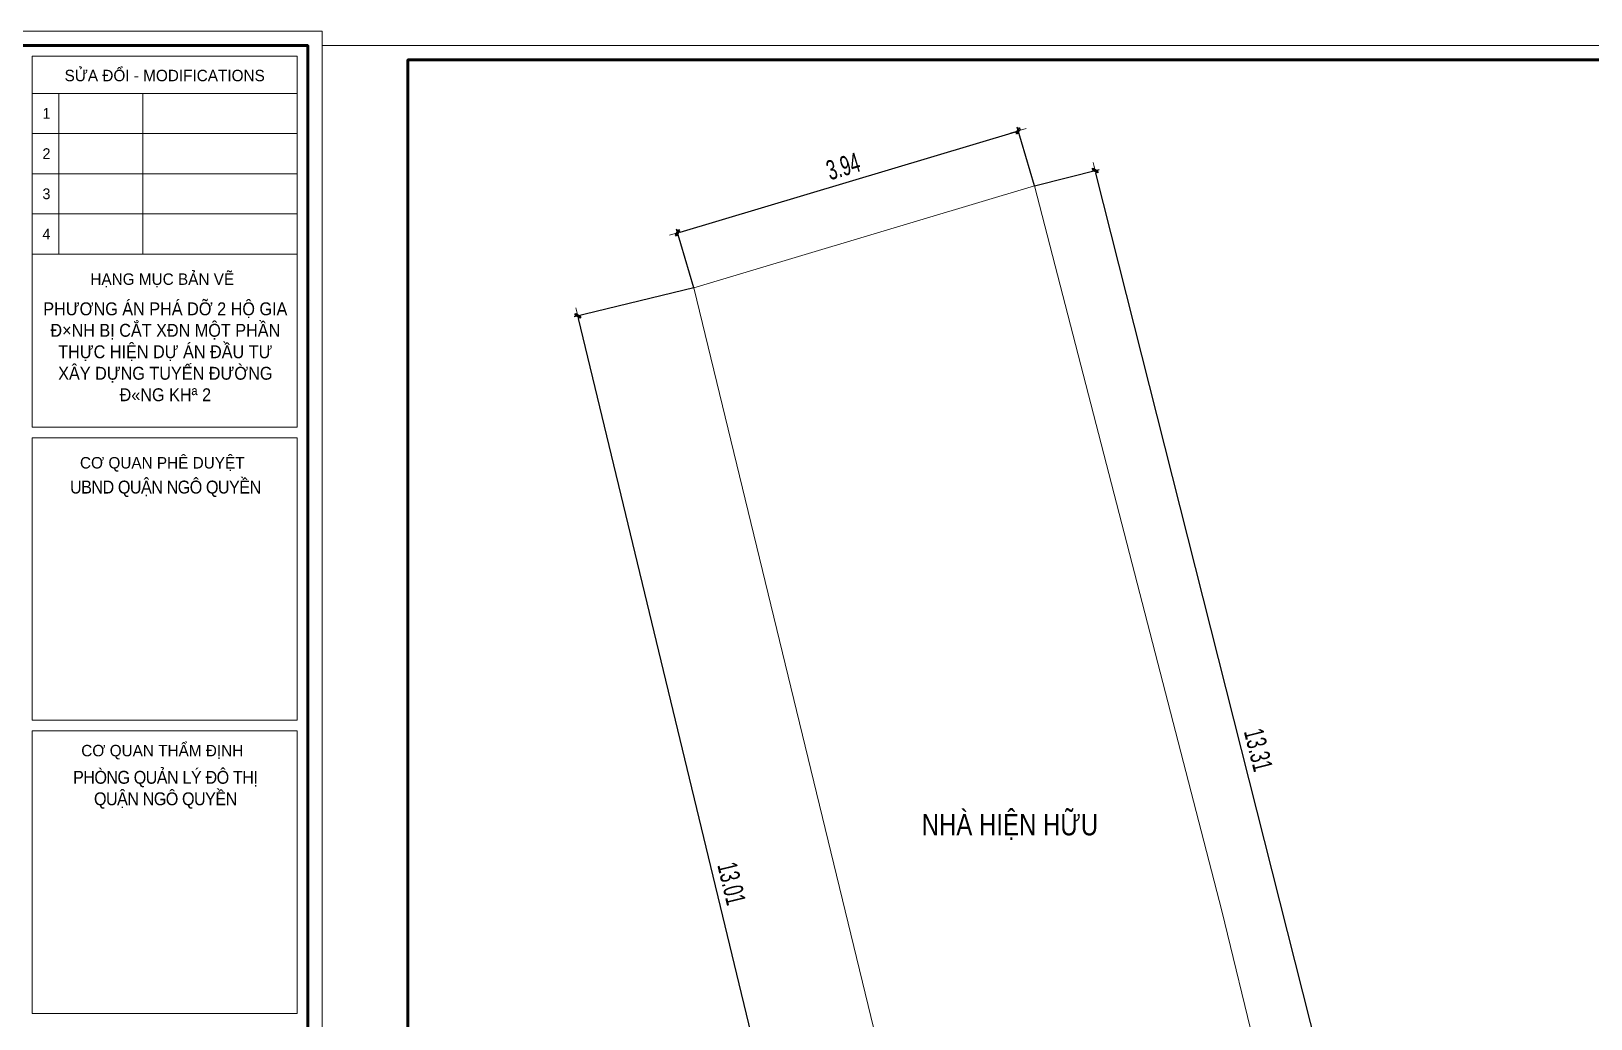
# Model space of a CAD drawing. Header units: millimetres. Extents: x 480521 to 6014615, y -961280 to 187869.
# Drawn here: x 731927 to 749189, y -44574 to -33649 of the extents above; entities that cross this region are included whole.
import ezdxf
from ezdxf.enums import TextEntityAlignment as Align

# ---------------------------------------------------------------- set-up
doc = ezdxf.new("R2010")
doc.units = ezdxf.units.MM
doc.header["$LTSCALE"] = 600
doc.header["$MEASUREMENT"] = 0
doc.layers.get('0').update_dxf_attribs({"lineweight": 0})
doc.layers.get('Defpoints').update_dxf_attribs({"lineweight": 0})
for name, color, linetype, lineweight in [('08. Net Text', 3, 'Continuous', 13), ('dim', 144, 'Continuous', 13), ('Khungten_LCDI', 7, 'Continuous', 25), ('LC Dim', 8, 'Continuous', 18), ('LC Net thay', 7, 'Continuous', 25), ('LC Text1', 3, 'Continuous', 20), ('LC Text2', 7, 'Continuous', 25), ('Level 25', 7, 'Continuous', 0)]:
    doc.layers.add(name, color=color, linetype=linetype, lineweight=lineweight)
doc.styles.add('HOATBIF', font='hoatbif.shx', dxfattribs={"width": 0.65})
doc.styles.add('Khungten', font='VHAVAN.TTF', dxfattribs={"width": 0.9, "height": 5000})
doc.styles.add('LC 1', font='VHAVANB.TTF')
doc.styles.add('T2', font='VHARIAL.TTF', dxfattribs={"width": 0.8})
doc.styles.add('Text Khung Ten', font='VHAVAN.TTF')
doc.styles.add('Title', font='VHBLACK.TTF')
doc.dimstyles.new('1-100 (1-60)', dxfattribs={"dimscale": 79, "dimtxt": 2.5, "dimasz": 0.35, "dimexe": 0.5, "dimexo": 0, "dimgap": 0.8, "dimtad": 1, "dimdec": 0, "dimzin": 0, "dimdsep": 46, "dimtxsty": 'HOATBIF', "dimblk1": 'DOT', "dimblk2": 'DOT', "dimsah": 1, "dimcen": -1, "dimdle": 1, "dimclrd": 256, "dimclre": 256, "dimclrt": 4, "dimadec": 3, "dimazin": 2, "dimtfac": 0.333333, "dimtdec": 0, "dimtix": 1, "dimtmove": 2, "dimatfit": 3, "dimldrblk": 'DOT', "dimfxl": 1, "dimtvp": 0.833333, "dimtolj": 1, "dimtzin": 0, "dimarcsym": 0})

# ---------------------------------------------------------------- blocks, each defined once
blk = doc.blocks.new('DOT')
at = {"layer": 'dim'}
for p, q in [((-3, 0), (3, 0)), ((-1, -1), (1, 1))]:
    blk.add_line(p, q, dxfattribs=at)
blk.add_lwpolyline([(0.5, 1), (-1, -0.5), (-0.5, -1), (1, 0.5)], close=True, dxfattribs=at)
blk = doc.blocks.new('*D283')
at = {"layer": 'Defpoints', "color": 0, "transparency": 16777216}
for p in [(739262, -36488), (737978, -36798), (742317, -49131)]:
    blk.add_point(p, dxfattribs=at)
at = {"layer": 'LC Dim', "lineweight": -2, "transparency": 16777216}
for p, q in [((739262, -36488), (737935, -36808)), ((741026, -49411), (737985, -36828)), ((742317, -49131), (740991, -49451))]:
    blk.add_line(p, q, dxfattribs=at)
at = {"layer": 'LC Dim', "lineweight": -2, "transparency": 16777216, "xscale": 30.45, "yscale": 30.45, "zscale": 30.45}
for p, rotation in [((737978, -36798), 103.5856082143222), ((741033, -49441), 283.5856082143222)]:
    blk.add_blockref('DOT', p, dxfattribs=dict(at, rotation=rotation))
at = {"layer": 'LC Dim', "color": 4, "transparency": 16777216, "insert": (739679, -43078), "char_height": 217.5, "attachment_point": 5, "rotation": 283.5856, "style": 'HOATBIF'}
blk.add_mtext('\\A1;13.01', dxfattribs=at)
blk = doc.blocks.new('_Dot')
at = {"color": 0, "linetype": 'ByBlock', "lineweight": -2}
blk.add_line((-0.5, 0), (-1, 0), dxfattribs=at)
at = {"color": 0, "linetype": 'ByBlock', "const_width": 0.5}
blk.add_lwpolyline([(-0.25, 0, 1), (0.25, 0, 1)], format="xyb", close=True, dxfattribs=at)
blk = doc.blocks.new('*D284')
at = {"layer": 'Defpoints', "color": 0, "transparency": 16777216}
for p in [(743703, -35190), (743032, -35359), (746297, -48267)]:
    blk.add_point(p, dxfattribs=at)
at = {"layer": 'LC Dim', "lineweight": -2, "transparency": 16777216}
for p, q in [((743032, -35359), (743746, -35179)), ((746961, -48067), (743711, -35219)), ((746297, -48267), (747011, -48086))]:
    blk.add_line(p, q, dxfattribs=at)
at = {"layer": 'LC Dim', "lineweight": -2, "transparency": 16777216, "xscale": 30.45, "yscale": 30.45, "zscale": 30.45}
for p, rotation in [((743703, -35190), 104.1963686628889), ((746969, -48097), 284.1963686628889)]:
    blk.add_blockref('DOT', p, dxfattribs=dict(at, rotation=rotation))
at = {"layer": 'LC Dim', "color": 4, "transparency": 16777216, "insert": (745509, -41599), "char_height": 217.5, "attachment_point": 5, "rotation": 284.1964, "style": 'HOATBIF'}
blk.add_mtext('\\A1;13.31', dxfattribs=at)
blk = doc.blocks.new('lcdi fix')
at = {"layer": 'Defpoints', "lineweight": 0}
blk.add_lwpolyline([(-1200, -14850), (-1200, 14850), (40800, 14850), (40800, -14850)], close=True, dxfattribs=at)
at = {"layer": 'Khungten_LCDI', "color": 5, "lineweight": 25}
blk.add_line((40600, -14650), (40600, 14650), dxfattribs=at)
at = {"layer": 'Khungten_LCDI', "color": 9, "lineweight": 15}
for p, q in [((36750, 13981), (40450, 13981)), ((37123, 13981), (37123, 11735)), ((38293, 13981), (38293, 11735)), ((36750, 13420), (40450, 13420)), ((36750, 12858), (40450, 12858)), ((36750, 12297), (40450, 12297)), ((36750, 11735), (40450, 11735))]:
    blk.add_line(p, q, dxfattribs=at)
at = {"layer": 'Khungten_LCDI', "color": 5, "lineweight": 60}
blk.add_lwpolyline([(0, -14650), (0, 14650), (40600, 14650), (40600, -14650)], close=True, dxfattribs=at)
at = {"layer": 'Khungten_LCDI', "color": 9, "lineweight": 15}
for points in [[(36750, 9321), (40450, 9321), (40450, 14500), (36750, 14500)], [(36750, 5226), (40450, 5226), (40450, 9171), (36750, 9171)], [(36750, 1131), (40450, 1131), (40450, 5076), (36750, 5076)]]:
    blk.add_lwpolyline(points, close=True, dxfattribs=at)
at = {"color": 7, "style": 'Khungten'}
for s, p in [('söa ®æi - modifications', (38600, 14151)), ('h¹ng môc b¶n vÏ', (38566, 11307)), ('c¬ quan phª duyÖt', (38566, 8742)), ('c¬ quan thÈm ®Þnh', (38566, 4722))]:
    blk.add_text(s, height=160, dxfattribs=at).set_placement(p, align=Align.CENTER)
at = {"color": 4, "char_height": 180, "width": 3443.58, "attachment_point": 5, "style": 'Khungten'}
for s, insert in [('{\\f.VnArialH|b0|i0|c0|p34;PH\\fArial|b0|i0|c0|p34;ƯƠ\\f.VnArialH|b0|i0|c0|p34;NG \\fArial|b0|i0|c0|p34;Á\\f.VnArialH|b0|i0|c0|p34;N PH\\fArial|b0|i0|c0|p34;Á \\f.VnArialH|b0|i0|c0|p34;D\\fArial|b0|i0|c0|p34;Ỡ \\f.VnArialH|b0|i0|c0|p34;2 H\\fArial|b0|i0|c0|p34;Ộ \\f.VnArialH|b0|i0|c0|p34;GIA \\fArial|b0|i0|c0|p34;Đ\\f.VnArialH|b0|i0|c0|p34;×NH B\\fArial|b0|i0|c0|p34;Ị \\f.VnArialH|b0|i0|c0|p34;C\\fArial|b0|i0|c0|p34;Ắ\\f.VnArialH|b0|i0|c0|p34;T XÐN M\\fArial|b0|i0|c0|p34;Ộ\\f.VnArialH|b0|i0|c0|p34;T PH\\fArial|b0|i0|c0|p34;Ầ\\f.VnArialH|b0|i0|c0|p34;N TH\\fArial|b0|i0|c0|p34;Ự\\f.VnArialH|b0|i0|c0|p34;C HI\\fArial|b0|i0|c0|p34;Ệ\\f.VnArialH|b0|i0|c0|p34;N D\\fArial|b0|i0|c0|p34;Ự Á\\f.VnArialH|b0|i0|c0|p34;N \\fArial|b0|i0|c0|p34;ĐẦ\\f.VnArialH|b0|i0|c0|p34;U T\\fArial|b0|i0|c0|p34;Ư \\f.VnArialH|b0|i0|c0|p34;X\\fArial|b0|i0|c0|p34;Â\\f.VnArialH|b0|i0|c0|p34;Y D\\fArial|b0|i0|c0|p34;Ự\\f.VnArialH|b0|i0|c0|p34;NG TUY\\fArial|b0|i0|c0|p34;Ế\\f.VnArialH|b0|i0|c0|p34;N \\fArial|b0|i0|c0|p34;ĐƯỜ\\f.VnArialH|b0|i0|c0|p34;NG \\fArial|b0|i0|c0|p34;Đ\\f.VnArialH|b0|i0|c0|p34;«NG KHª 2}', (38609, 10371)), ('{\\f.VnArialH|b0|i0|c0|p34;\\T0.95;ubnd quËn ng« quyÒn}', (38609, 8458)), ('{\\f.VnArialH|b0|i0|c0|p34;\\T0.95;phßng qu¶n lý ®« thÞ \\PquËn ng« quyÒn}', (38609, 4254))]:
    blk.add_mtext(s, dxfattribs=dict(at, insert=insert))
at = {"color": 7, "style": 'Khungten', "width": 0.8}
for tag, p in [('REVISION', (39499, -10746)), ('NGAYHT', (39546, -11609))]:
    blk.add_attdef(tag, text='', height=200, dxfattribs=at).set_placement(p, align=Align.CENTER)
at = {"layer": '08. Net Text', "color": 7, "style": 'Text Khung Ten'}
blk.add_text('1', height=150, dxfattribs=at).set_placement((36892, 13627))
at = {"layer": '08. Net Text', "color": 7, "ltscale": 2, "style": 'Text Khung Ten'}
for s, p in [('2', (36892, 13065)), ('3', (36892, 12504)), ('4', (36892, 11942))]:
    blk.add_text(s, height=150, dxfattribs=at).set_placement(p)
at = {"layer": 'LC Text1', "color": 3, "style": 'LC 1', "width": 1.834006}
for tag, p, p2 in [('TENBANVE1', (36913, -8886), (40339, -8886)), ('TENBANVE2', (36913, -9562), (40339, -9562))]:
    blk.add_attdef(tag, text='', height=250, dxfattribs=at).set_placement(p, p2, align=Align.FIT)
at = {"layer": 'LC Text1', "style": 'Title', "width": 0.7}
blk.add_attdef('SOBANVE', text='', height=250, dxfattribs=at).set_placement((39562, -13896), align=Align.CENTER)
blk = doc.blocks.new('*D326')
at = {"layer": 'Defpoints', "color": 0, "transparency": 16777216}
for p in [(742850, -34752), (743032, -35359), (739262, -36488)]:
    blk.add_point(p, dxfattribs=at)
at = {"layer": 'LC Dim', "lineweight": -2, "transparency": 16777216}
for p, q in [((739109, -35872), (742821, -34761)), ((743032, -35359), (742838, -34711)), ((739262, -36488), (739068, -35839))]:
    blk.add_line(p, q, dxfattribs=at)
at = {"layer": 'LC Dim', "lineweight": -2, "transparency": 16777216, "xscale": 30.45, "yscale": 30.45, "zscale": 30.45}
for p, rotation in [((742850, -34752), 16.65866991435168), ((739080, -35880), 196.6586699143517)]:
    blk.add_blockref('DOT', p, dxfattribs=dict(at, rotation=rotation))
at = {"layer": 'LC Dim', "color": 4, "transparency": 16777216, "insert": (740914, -35145), "char_height": 217.5, "attachment_point": 5, "rotation": 16.6587, "style": 'HOATBIF'}
blk.add_mtext('\\A1;3.94', dxfattribs=at)

msp = doc.modelspace()

# ---------------------------------------------------------------- linework, layer by layer
at = {"layer": 'Level 25', "color": 7, "linetype": 'Continuous', "lineweight": 9}
for p, q in [((739261.769, -36487.622), (743032.021, -35359.456)), ((743032.021, -35359.456), (745104.143, -43378.662)), ((739261.769, -36487.622), (741566.444, -45976.568)), ((745104.143, -43378.662), (745509.638, -45039.958))]:
    msp.add_line(p, q, dxfattribs=at)

# ---------------------------------------------------------------- block references
at = {"layer": 'LC Net thay', "xscale": 0.7920000205415982, "yscale": 0.7920000205415982, "zscale": 0.7920000205415982}
msp.add_blockref('lcdi fix', (702832.945, -45410.695), dxfattribs=at)

# ---------------------------------------------------------------- dimensions: what is measured, and where the dimension line sits
at = {"layer": 'LC Dim'}
for p1, p2, distance, picture, middle in [((739261.769, -36487.622), (743032.021, -35359.456), 633.814, '*D326', (740914.073, -35145.462)), ((746297.154, -48266.576), (743032.021, -35359.456), -692.603, '*D284', (745508.942, -41599.418)), ((742317.104, -49130.756), (739261.769, -36487.622), 1321.171, '*D283', (739678.591, -43077.636))]:
    dim = msp.add_aligned_dim(p1=p1, p2=p2, distance=distance, dimstyle='1-100 (1-60)', override={"dimscale": 87, "dimdec": 2, "dimlfac": 0.001}, dxfattribs=at)
    dim.commit()
    dim.dimension.update_dxf_attribs({"geometry": picture, "text_midpoint": middle})

# ---------------------------------------------------------------- next in the draw order: texts
at = {"layer": 'LC Text2', "insert": (741782.984, -42307.569), "char_height": 237.6, "width": 1938.8, "attachment_point": 1, "style": 'T2', "bg_fill": 3, "box_fill_scale": 1.5, "bg_fill_color": 256, "bg_fill_transparency": 0}
msp.add_mtext('nhµ hiÖn h÷u', dxfattribs=at)

# ---------------------------------------------------------------- next in the draw order: block references
at = {"layer": 'LC Net thay', "xscale": 0.7920000205415982, "yscale": 0.7920000205415982, "zscale": 0.7920000205415982}
msp.add_blockref('lcdi fix', (736096.945, -45569.095), dxfattribs=at)

doc.saveas('drawing.dxf')
